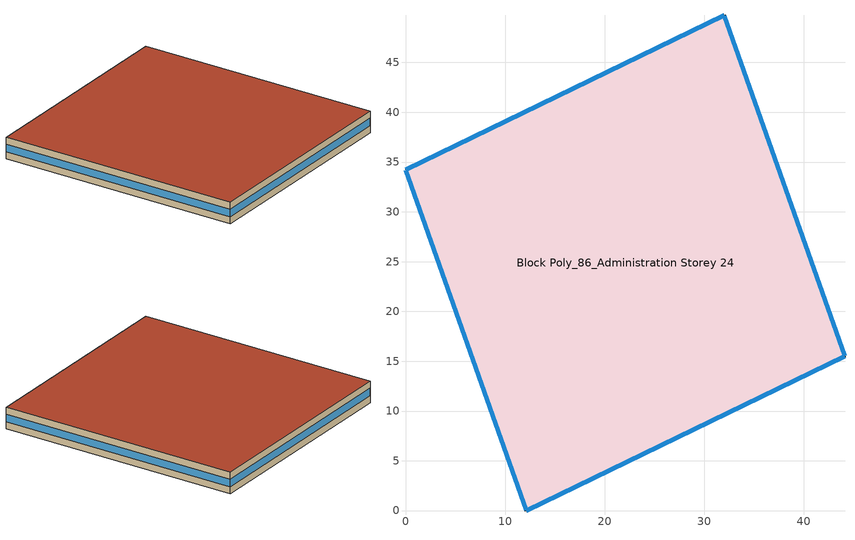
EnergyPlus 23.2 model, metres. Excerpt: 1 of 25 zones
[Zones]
Block Poly_86_Administration Storey 24
 floor to Block Poly_86_Administration Storey 23 (HSCWZ_Public&Industrial_2005_FloorSlab): 32.03,49.73 44.14,15.53 12.11,0 0,34.2 z72
 wall outside (HSCWZ_Public&Industrial_2005_ExtWall): 0,34.2 12.11,0 44.14,15.53 32.03,49.73 0,34.2 z72:75
 window (HSCWZ_Public&Industrial_2005_Win): 0.01,34.18 12.1,0.02 / 12.12,0.01 44.12,15.52 / 44.13,15.55 32.03,49.71 / 32.01,49.72 0.02,34.21 z72.97:74.03
 roof outside (HSCWZ_Public&Industrial_2005_Roof): 44.14,15.53 32.03,49.73 0,34.2 12.11,0 z75
[BUILDING]
shang4hai3shi4_Administration_7_2_2005: North Axis=0; Terrain=City; Loads Convergence Tolerance Value=0.04; Temperature Convergence Tolerance Value=0.4; Solar Distribution=FullExterior; Maximum Number of Warmup Days=25; Minimum Number of Warmup Days=1
[MATERIAL] Thermal Absorptance=0.9; Solar Absorptance=0.7; Visible Absorptance=0.7
Name | Roughness | Thickness | Conductivity | Density | Specific Heat
Concrete | MediumRough | 0.1 | 1.7 | 2240 | 900
Brick | MediumRough | 0.1 | 0.72 | 1920 | 840
Tile | Smooth | 0.02 | 1.3 | 2200 | 900
AsphaltFelt | Smooth | 0.01 | 0.2 | 960 | 1000
Insulation 0.011 | Rough | 0.011 | 0.04 | 40 | 1500
Insulation 0.021 | Rough | 0.021 | 0.04 | 40 | 1500
Insulation 0.022 | Rough | 0.022 | 0.04 | 40 | 1500
[WINDOWMATERIAL:SIMPLEGLAZINGSYSTEM]
HSCWZ_Public&Industrial_2005_Win_material: UFactor=3.175; Solar Heat Gain Coefficient=0.485
[CONSTRUCTION]
HSCWZ_Public&Industrial_2005_FloorSlab: Tile, Concrete, Insulation 0.021, Concrete, Tile
HSCWZ_Public&Industrial_2005_Win: HSCWZ_Public&Industrial_2005_Win_material
HSCWZ_Public&Industrial_2005_Roof: AsphaltFelt, Concrete, Insulation 0.022
HSCWZ_Public&Industrial_2005_ExtWall: Brick, Concrete, Insulation 0.011
[ZONE]
Block Poly_86_Administration Storey 24: Type=1; Multiplier=1; Ceiling Height=autocalculate; Volume=autocalculate; Floor Area=autocalculate; Part of Total Floor Area=Yes
[PEOPLE]
People_Block Poly_86_Administration Storey 24: Zone or ZoneList or Space or SpaceList=Block Poly_86_Administration Storey 24; Number of People Schedule=People_Schedule; Number of People Calculation Method=Area/Person; Floor Area per Person=9; Fraction Radiant=0.3; Sensible Heat Fraction=autocalculate; Activity Level Schedule=CN_GenericActivityLevel; Carbon Dioxide Generation Rate=3.82e-08; Enable ASHRAE 55 Comfort Warnings=No; Mean Radiant Temperature Calculation Type=ZoneAveraged; Clothing Insulation Calculation Method=ClothingInsulationSchedule; Cold Stress Temperature Threshold=15.56; Heat Stress Temperature Threshold=30
[LIGHTS]
Lights_Block Poly_86_Administration Storey 24: Zone or ZoneList or Space or SpaceList=Block Poly_86_Administration Storey 24; Schedule=Lights_Schedule; Design Level Calculation Method=Watts/Area; Watts per Zone Floor Area=12; Return Air Fraction=0; Fraction Radiant=0; Fraction Visible=0; Fraction Replaceable=1; EndUse Subcategory=General; Return Air Fraction Calculated from Plenum Temperature=No; Return Air Fraction Function of Plenum Temperature Coefficient 1=0; Return Air Fraction Function of Plenum Temperature Coefficient 2=0
[ELECTRICEQUIPMENT]
ElectricEquipment_Block Poly_86_Administration Storey 24: Zone or ZoneList or Space or SpaceList=Block Poly_86_Administration Storey 24; Schedule=ElectricEquipment_Schedule; Design Level Calculation Method=Watts/Area; Watts per Zone Floor Area=16; Fraction Latent=0; Fraction Radiant=0; Fraction Lost=0; EndUse Subcategory=General
[ZONEINFILTRATION:DESIGNFLOWRATE]
Infil 25: Zone or ZoneList or Space or SpaceList=Block Poly_86_Administration Storey 24; Schedule=AirEx_ConditionedTime_Schedule; Design Flow Rate Calculation Method=AirChanges/Hour; Air Changes per Hour=1; Constant Term Coefficient=1; Temperature Term Coefficient=0; Velocity Term Coefficient=0; Velocity Squared Term Coefficient=0
[HVACTEMPLATE:ZONE:IDEALLOADSAIRSYSTEM]
Block Poly_86_Administration Storey 24: Template Thermostat=HVACTemp; System Availability Schedule=HVAC_ConditionedTime_Schedule; Maximum Heating Supply Air Temperature=50; Minimum Cooling Supply Air Temperature=13; Maximum Heating Supply Air Humidity Ratio=0.0156; Minimum Cooling Supply Air Humidity Ratio=0.0077; Heating Limit=NoLimit; Cooling Limit=NoLimit; Heating Availability Schedule=Heating_Period_Schedule; Cooling Availability Schedule=Cooling_Period_Schedule; Dehumidification Control Type=ConstantSensibleHeatRatio; Cooling Sensible Heat Ratio=0.7; Dehumidification Setpoint=60; Humidification Control Type=None; Humidification Setpoint=30; Outdoor Air Method=None; Outdoor Air Flow Rate per Person=0.00944; Outdoor Air Flow Rate per Zone Floor Area=0; Outdoor Air Flow Rate per Zone=0; Demand Controlled Ventilation Type=None; Outdoor Air Economizer Type=NoEconomizer; Heat Recovery Type=None; Sensible Heat Recovery Effectiveness=0.7; Latent Heat Recovery Effectiveness=0.65
[SCHEDULE:COMPACT]
People_Schedule; Lights_Schedule: Through: 12/31, For: Weekdays, Until: 07:00, 0, Until: 08:00, 0.1, Until: 09:00, 0.5, Until: 12:00, 0.95, Until: 14:00, 0.8, Until: 18:00, 0.95, Until: 20:00, 0.3, Until: 24:00, 0, For: AllOtherDays, Until: 24:00, 0
ElectricEquipment_Schedule: Through: 12/31, For: Weekdays, Until: 07:00, 0, Until: 08:00, 0.1, Until: 09:00, 0.5, Until: 12:00, 0.95, Until: 14:00, 0.5, Until: 18:00, 0.95, Until: 20:00, 0.3, Until: 24:00, 0, For: AllOtherDays, Until: 24:00, 0
Heating_Period_Schedule: Through: 04/15, For: AllDays, Until: 24:00, 1, Through: 11/01, For: AllDays, Until: 24:00, 0, Through: 12/31, For: AllDays, Until: 24:00, 1
Cooling_Period_Schedule: Through: 04/15, For: AllDays, Until: 24:00, 0, Through: 10/31, For: AllDays, Until: 24:00, 1, Through: 12/31, For: AllDays, Until: 24:00, 0
HVAC_ConditionedTime_Schedule: Through: 12/31, For: Weekdays, Until: 08:00, 0, Until: 18:00, 1, Until: 24:00, 0, For: AllOtherDays, Until: 24:00, 0
AirEx_ConditionedTime_Schedule: Through: 12/31, For: Weekdays, Until: 07:00, 0, Until: 20:00, 2, Until: 24:00, 0, For: AllOtherDays, Until: 24:00, 0
CN_GenericActivityLevel: Through: 12/31, For: Weekdays, Until: 08:00, 80, Until: 18:00, 120, Until: 24:00, 80, For: AllOtherDays, Until: 24:00, 80
